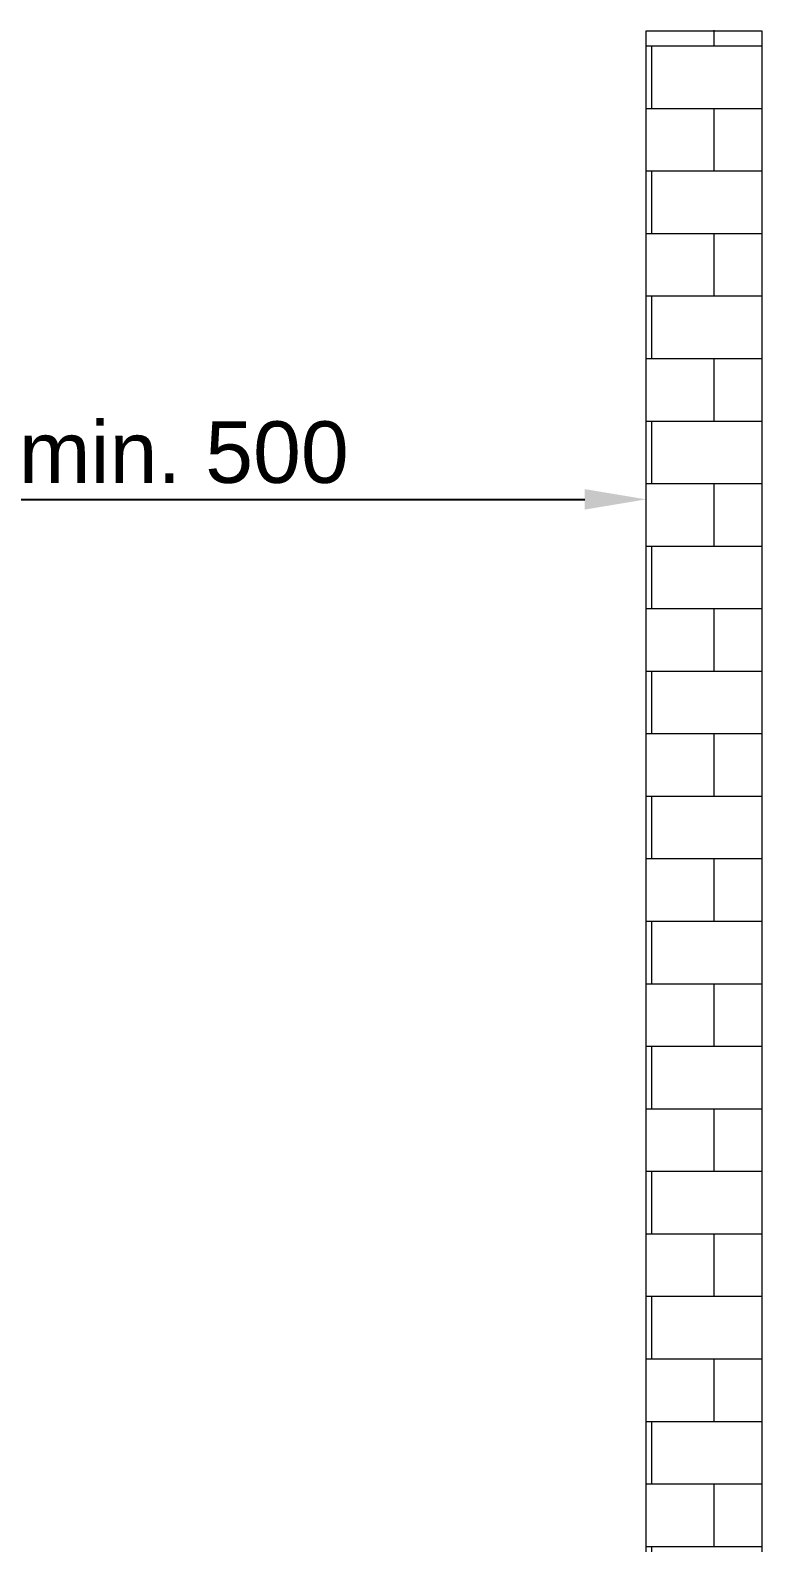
# Model space of a CAD drawing. Header units: millimetres. Extents: x -470 to 13540, y 264 to 3642.
# Drawn here: x 10405 to 10881, y 2622 to 3605 of the extents above; entities that cross this region are included whole.
import ezdxf

# ---------------------------------------------------------------- set-up
doc = ezdxf.new("R2010")
doc.units = ezdxf.units.MM
doc.layers.add('ZANO_R', color=7, linetype='Continuous', lineweight=0)
doc.layers.add('ZANO_W', color=1, linetype='Continuous', lineweight=0)
doc.styles.add('Arial', font='arial.ttf')
doc.styles.get("Standard").update_dxf_attribs({"font": 'ARIALUNI.TTF'})
doc.dimstyles.new('pl i ang', dxfattribs={"dimtxt": 50, "dimasz": 50, "dimexe": 1.25, "dimexo": 0.625, "dimgap": 10, "dimtad": 1, "dimtoh": 1, "dimtxsty": 'Standard', "dimcen": 2.5, "dimclrd": 1, "dimclre": 1, "dimclrt": 1, "dimadec": 0, "dimazin": 0, "dimtfac": 1, "dimtmove": 0, "dimatfit": 3, "dimfxl": 1, "dimarcsym": 1})

# ---------------------------------------------------------------- blocks, each defined once
blk = doc.blocks.new('*D468')
at = {"layer": 'ZANO_W', "color": 1, "lineweight": -2}
for p, q in [((10204.7, 3310.11), (10204.7, 3310.11)), ((10805.56, 3310.11), (10805.56, 3310.11)), ((10244.7, 3300.11), (10765.56, 3300.11))]:
    blk.add_line(p, q, dxfattribs=at)
at = {"layer": 'ZANO_W', "color": 1}
for points in [[(10244.7, 3306.78), (10244.7, 3293.44), (10204.7, 3300.11)], [(10765.56, 3293.44), (10765.56, 3306.78), (10805.56, 3300.11)]]:
    blk.add_solid(points, dxfattribs=at)
at = {"layer": 'ZANO_W', "color": 1, "insert": (10505.13, 3330.53), "char_height": 40, "attachment_point": 5, "style": 'Arial'}
blk.add_mtext('min. 500', dxfattribs=at)

msp = doc.modelspace()

# ---------------------------------------------------------------- hatches: boundary and pattern name
at = {"layer": 'ZANO_R', "ltscale": 10, "transparency": 33554559}
h = msp.add_hatch(dxfattribs=at)
h.set_pattern_fill('AR-B816', color=256, scale=0.2)
h.set_pattern_definition([(0, (-488.84, 3229.086), (0, 40.64), []), (90, (-488.84, 3229.086), (-40.64, 40.64), [40.64, -40.64])])
h.paths.add_polyline_path([(10805.56, 3605.04), (10805.56, 2605.04), (10880.56, 2605.04), (10880.56, 3605.04)])

# ---------------------------------------------------------------- linework, layer by layer
at = {"layer": 'ZANO_R'}
for p, q in [((10805.56, 2605.04), (10805.56, 3604.75)), ((10805.56, 3604.75), (10880.53, 3604.75)), ((10880.53, 3604.75), (10880.53, 2605.04))]:
    msp.add_line(p, q, dxfattribs=at)

# ---------------------------------------------------------------- dimensions: what is measured, and where the dimension line sits
at = {"layer": 'ZANO_W'}
dim = msp.add_linear_dim(base=(10805.56, 3300.11), p1=(10204.7, 3300.11), p2=(10805.56, 3300.11), text='min. 500', dimstyle='pl i ang', override={"dimtxt": 40, "dimasz": 40, "dimexe": 10, "dimexo": 10, "dimtoh": 0, "dimdec": 0, "dimtxsty": 'Arial', "dimtdec": 0, "dimtmove": 1}, dxfattribs=at)
dim.commit()
dim.dimension.update_dxf_attribs({"geometry": '*D468', "text_midpoint": (10505.13, 3330.53)})

doc.saveas('drawing.dxf')
